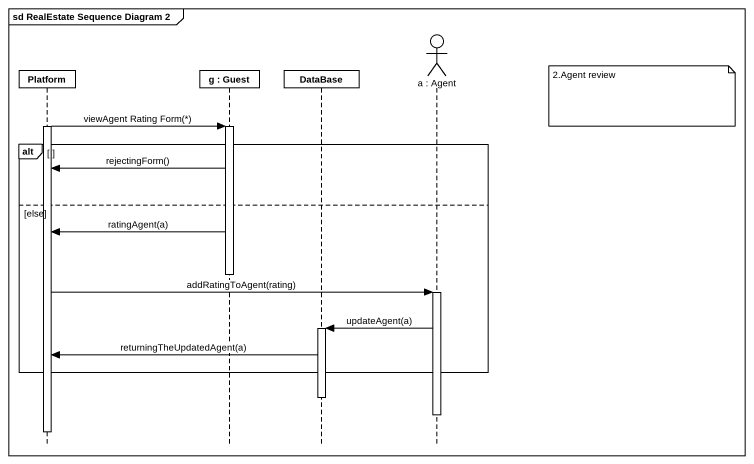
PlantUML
@startuml
mainframe sd RealEstate Sequence Diagram 2
hide footbox
participant Platform
participant "g : Guest" as g
participant "DataBase" as DataBase_
actor "a : Agent" as a

note right of a : 2.Agent review
activate Platform
Platform -> g : viewAgent Rating Form(*)
activate g
alt
  g -> Platform : rejectingForm()
else else
  g -> Platform : ratingAgent(a)
  deactivate g
  Platform -> a : addRatingToAgent(rating)
  activate a
  a -> DataBase_ : updateAgent(a)
  activate DataBase_
  DataBase_ -> Platform : returningTheUpdatedAgent(a)
end
deactivate DataBase_
deactivate a
deactivate Platform
@enduml
